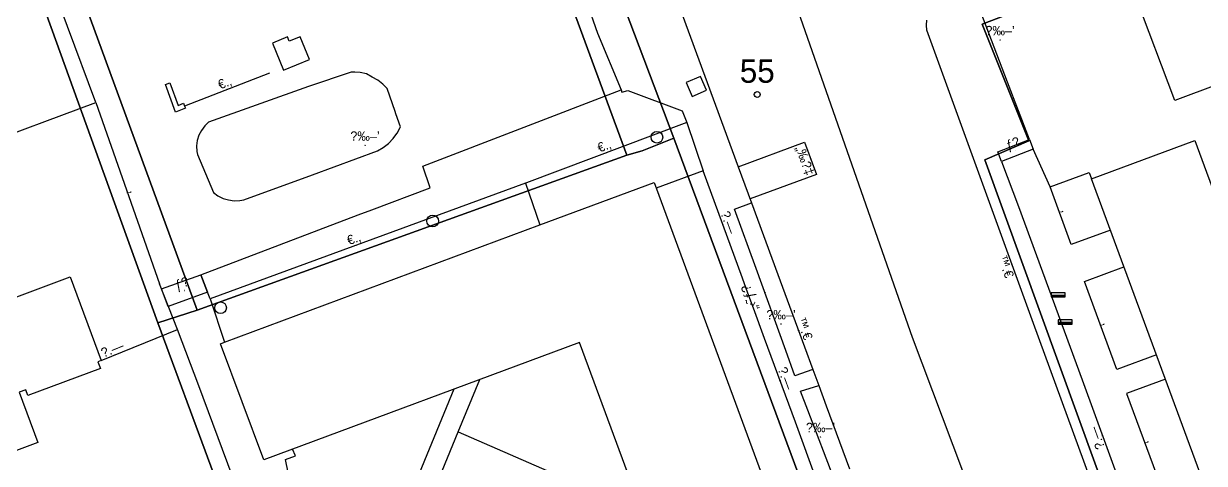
# Model space of a CAD drawing. Header units: metres. Extents: x 218299 to 220222, y 572714 to 574340.
# Drawn here: x 219743.6 to 219844.2, y 573790.6 to 573828.1 of the extents above; entities that cross this region are included whole.
import ezdxf
from ezdxf.enums import TextEntityAlignment as Align

# ---------------------------------------------------------------- set-up
doc = ezdxf.new("R2010")
doc.units = ezdxf.units.M
doc.header["$MEASUREMENT"] = 0
for name, color, linetype in [('1602', 44, 'Continuous'), ('1603', 44, 'Continuous'), ('A_POINTS', 2, 'Continuous'), ('M2200', 253, 'Continuous'), ('M2401', 7, 'Continuous'), ('M2404', 7, 'Continuous'), ('M2407', 253, 'Continuous'), ('M2408', 253, 'Continuous'), ('M2412', 253, 'Continuous'), ('M2420', 253, 'Continuous'), ('M2430', 253, 'Continuous'), ('M2601', 253, 'Continuous'), ('M2602', 253, 'Continuous'), ('M2605', 253, 'Continuous'), ('M2804', 253, 'Continuous'), ('M5202', 253, 'Continuous'), ('M5250', 253, 'Continuous'), ('M6341', 253, 'Continuous')]:
    doc.layers.add(name, color=color, linetype=linetype)
doc.styles.add('HEBTXT', font='HEBTXT')
doc.styles.add('MAVAT_HEBTXT', font='HEBTXT')

# ---------------------------------------------------------------- blocks, each defined once
blk = doc.blocks.new('1603')
at = {"layer": 'A_POINTS'}
blk.add_circle((0, 0), 0.25, dxfattribs=at)
at = {"color": 0, "style": 'HEBTXT'}
blk.add_attdef('PARCEL_NUM', text='', height=2, dxfattribs=at).set_placement((0, 1), align=Align.CENTER)
at = {"color": 0, "style": 'HEBTXT', "flags": 1}
blk.add_attdef('LOT_NUM', text='', height=2, dxfattribs=at).set_placement((0, -2.5), align=Align.CENTER)
blk = doc.blocks.new('M2804')
blk.add_circle((0, 0), 0.025)
at = {"style": 'MAVAT_HEBTXT'}
blk.add_attdef('NAME', text='', height=0.8, dxfattribs=at).set_placement((0, 1.59), align=Align.MIDDLE)
blk = doc.blocks.new('M6341')
blk.add_circle((0, 0), 1)
at = {"style": 'MAVAT_HEBTXT', "flags": 1}
for tag, p in [('MARK', (0, 2.5)), ('HEIGHT', (0, -2.6))]:
    blk.add_attdef(tag, text='', height=0.8, dxfattribs=at).set_placement(p, align=Align.MIDDLE)
at = {"style": 'MAVAT_HEBTXT'}
blk.add_attdef('NAME', text='', height=0.8, dxfattribs=at).set_placement((0, -5.17), align=Align.MIDDLE)
blk = doc.blocks.new('M5202')
blk.add_lwpolyline([(-2, -0.53), (2, -0.53), (2, 0.67), (-2, 0.67)], close=True)
for points in [[(-2, 0), (2, 0)], [(-2, -0.33), (2, -0.33)]]:
    blk.add_lwpolyline(points)
at = {"style": 'MAVAT_HEBTXT', "flags": 1}
for tag, p in [('MARK', (0, 1.92)), ('HEIGHT', (0, -1.78)), ('NAME', (0, -4.35))]:
    blk.add_attdef(tag, text='', height=0.8, dxfattribs=at).set_placement(p, align=Align.MIDDLE)
blk = doc.blocks.new('M2404')
blk.add_circle((0, 0), 0.025)
at = {"style": 'MAVAT_HEBTXT'}
blk.add_attdef('NAME', text='', height=0.8, dxfattribs=at).set_placement((0, 1.59), align=Align.MIDDLE)
blk = doc.blocks.new('M2408')
blk.add_circle((0, 0), 0.025)
at = {"style": 'MAVAT_HEBTXT'}
blk.add_attdef('NAME', text='', height=0.8, dxfattribs=at).set_placement((0, 1.59), align=Align.MIDDLE)
blk = doc.blocks.new('M2412')
blk.add_circle((0, 0), 0.025)
at = {"style": 'MAVAT_HEBTXT'}
blk.add_attdef('NAME', text='', height=0.8, dxfattribs=at).set_placement((0, 1.59), align=Align.MIDDLE)
blk = doc.blocks.new('M2430')
blk.add_circle((0, 0), 0.025)
at = {"style": 'MAVAT_HEBTXT'}
blk.add_attdef('NAME', text='', height=0.8, dxfattribs=at).set_placement((0, 1.25), align=Align.MIDDLE)
blk = doc.blocks.new('M2601')
blk.add_circle((0, 0), 0.025)
at = {"style": 'MAVAT_HEBTXT'}
blk.add_attdef('NAME', text='', height=0.8, dxfattribs=at).set_placement((0, 1.59), align=Align.MIDDLE)
blk = doc.blocks.new('M2602')
blk.add_circle((0, 0), 0.025)
at = {"style": 'MAVAT_HEBTXT'}
blk.add_attdef('NAME', text='', height=0.8, dxfattribs=at).set_placement((0, 1.59), align=Align.MIDDLE)
blk = doc.blocks.new('M2605')
blk.add_circle((0, 0), 0.025)
at = {"style": 'MAVAT_HEBTXT'}
blk.add_attdef('NAME', text='', height=0.8, dxfattribs=at).set_placement((0, 1.59), align=Align.MIDDLE)
blk = doc.blocks.new('111')
at = {"layer": 'M2200'}
for points in [[(219863.08, 573829.54, 610.45), (219841.67, 573821.53, 610.49), (219838.36, 573830.37, 610.56), (219838.36, 573830.37, 610.56), (219859.83, 573838.39, 610.41)], [(219744.95, 573834.36, 602.22), (219738.04, 573831.79, 602.29), (219738, 573831.9, 602.29), (219731.36, 573829.43, 602.29), (219731.36, 573829.43, 602.29), (219734.04, 573822.2, 602.37), (219737.22, 573823.38, 602.37), (219739.39, 573817.52, 602.29), (219749.77, 573821.37, 602.29), (219749.77, 573821.37, 602.29)], [(219850.27, 573772.28, 610.45), (219834.57, 573814.88, 610.53), (219834.57, 573814.88, 610.53), (219843.38, 573818.13, 610.53), (219859.08, 573775.52, 610.53)], [(219760.39, 573800.82, 609.66), (219760.74, 573800.95, 609.67), (219787.6, 573810.94, 609.72), (219797.32, 573814.55, 609.74), (219814.96, 573766.7, 609.71), (219816.56, 573762.36, 609.71), (219820.83, 573750.78, 609.7), (219781.08, 573736.15, 609.78), (219770.88, 573763.64, 609.78), (219780.78, 573767.38, 609.78), (219787.35, 573749.72, 609.78), (219807.19, 573757.03, 609.63), (219790.96, 573800.92, 609.7), (219764.07, 573790.92, 609.78)]]:
    blk.add_polyline3d(points, close=True, dxfattribs=at)
blk.add_polyline3d([(219740.97, 573804.04, 609.14), (219747.6, 573806.51, 609.14), (219750.24, 573799.39, 609.25), (219750.24, 573799.39, 609.25), (219749.95, 573799.28, 609.25), (219750.16, 573798.71, 604.84), (219743.98, 573796.41, 604.84), (219743.81, 573796.88, 608.93), (219743.26, 573796.68, 610.09), (219744.85, 573792.39, 606.31), (219741.66, 573791.2, 606.31)], dxfattribs=at)
at = {"layer": 'M2401'}
for points in [[(219845.06, 573750.86, 598.85), (219843.73, 573751.85, 598.85), (219842.51, 573753, 598.85), (219841.46, 573754.29, 598.85), (219840.57, 573755.69, 598.85), (219839.74, 573757.1, 598.85), (219839.27, 573757.97, 598.85), (219838.97, 573758.93, 598.85), (219838.83, 573759.92, 598.85), (219838.88, 573760.9, 598.85), (219839.09, 573761.56, 598.85), (219839.47, 573762.17, 598.85), (219840, 573762.66, 598.85), (219840.61, 573762.99, 598.85), (219843.72, 573763.98, 598.85), (219838.86, 573777.28, 598.85), (219829.64, 573802.53, 598.85), (219820.56, 573827.54, 598.85), (219820.52, 573827.96, 598.85), (219820.55, 573828.39, 598.85)], [(219797.57, 573834.69, 598.85), (219804.49, 573815.88, 598.85), (219805.62, 573812.81, 598.85), (219807.87, 573806.71, 598.85), (219810.14, 573800.54, 598.85), (219810.85, 573798.62, 598.85), (219811.34, 573797.26, 598.85), (219811.98, 573795.53, 598.85), (219813.96, 573790.16, 598.85)]]:
    blk.add_polyline3d(points, dxfattribs=at)
at = {"layer": 'M2404'}
for points in [[(219845.06, 573750.86, 598.85), (219843.73, 573751.85, 598.85), (219842.51, 573753, 598.85), (219841.46, 573754.29, 598.85), (219840.57, 573755.69, 598.85), (219839.74, 573757.1, 598.85), (219839.27, 573757.97, 598.85), (219838.97, 573758.93, 598.85), (219838.83, 573759.92, 598.85), (219838.88, 573760.9, 598.85), (219839.09, 573761.56, 598.85), (219839.47, 573762.17, 598.85), (219840, 573762.66, 598.85), (219840.61, 573762.99, 598.85), (219843.72, 573763.98, 598.85), (219838.86, 573777.28, 598.85), (219829.64, 573802.53, 598.85), (219820.56, 573827.54, 598.85), (219820.52, 573827.96, 598.85), (219820.55, 573828.39, 598.85)], [(219797.57, 573834.69, 598.85), (219804.49, 573815.88, 598.85), (219805.62, 573812.81, 598.85), (219807.87, 573806.71, 598.85), (219810.14, 573800.54, 598.85), (219810.85, 573798.62, 598.85), (219811.34, 573797.26, 598.85), (219811.98, 573795.53, 598.85), (219813.96, 573790.16, 598.85)]]:
    blk.add_polyline3d(points, dxfattribs=at)
at = {"layer": 'M2407'}
for points in [[(219764.81, 573826.43, 598.7), (219765.77, 573824.12, 598.7), (219767.97, 573825.04, 598.7), (219767.17, 573826.97, 598.7), (219766.25, 573826.59, 598.7), (219766.1, 573826.97, 598.7), (219764.81, 573826.43, 598.7)], [(219771.52, 573823.95, 598.62), (219767.88, 573822.73, 598.66), (219759.38, 573819.69, 598.77), (219759.05, 573819.37, 598.77), (219758.77, 573818.99, 598.77), (219758.56, 573818.58, 598.77), (219758.42, 573818.13, 598.77), (219758.36, 573817.67, 598.77), (219758.38, 573817.2, 598.77), (219758.43, 573816.94, 598.77), (219759.79, 573813.69, 598.69), (219760.18, 573813.41, 598.67), (219760.61, 573813.2, 598.67), (219761.07, 573813.07, 598.67), (219761.55, 573813, 598.7), (219762.03, 573813.02, 598.73), (219762.38, 573813.09, 598.77), (219768.22, 573815.22, 598.53)], [(219775.27, 573820.59, 598.52), (219774.59, 573822.55, 598.62), (219774.21, 573822.94, 598.62), (219773.78, 573823.27, 598.62), (219773.31, 573823.53, 598.62), (219772.83, 573823.82, 598.62), (219772.29, 573823.92, 598.62), (219771.84, 573823.95, 598.62), (219771.52, 573823.95, 598.62)], [(219773.29, 573812.23, 598.47), (219778.24, 573814.11, 598.32), (219777.63, 573815.95, 598.32), (219794.51, 573822.46, 598.32)], [(219775.33, 573820.4, 598.52), (219775.27, 573820.59, 598.52)], [(219775.33, 573818.62, 598.37), (219775.43, 573818.75, 598.38), (219775.69, 573819.25, 598.46), (219775.71, 573819.3, 598.47), (219775.33, 573820.4, 598.52)], [(219768.22, 573815.22, 598.53), (219773.77, 573817.25, 598.32), (219774.25, 573817.54, 598.3), (219774.7, 573817.89, 598.3), (219775.09, 573818.3, 598.33), (219775.33, 573818.62, 598.37)], [(219831.04, 573814.19, 598.24), (219829.61, 573817.38, 598.32)], [(219801.49, 573815.54, 598.09), (219797.49, 573814.07, 598.09)], [(219786.37, 573814.5, 597.92), (219787.6, 573810.94, 597.92)], [(219772.13, 573811.79, 598.5), (219773.29, 573812.23, 598.47)], [(219758.72, 573806.69, 598.92), (219772.13, 573811.79, 598.5)], [(219759.52, 573804.63, 598.29), (219760.74, 573800.95, 598.29)], [(219780.64, 573793.31, 598.17), (219782.48, 573797.76, 598.17)], [(219780.27, 573796.94, 598.17), (219777.31, 573789.76, 598.17)], [(219777.31, 573789.76, 598.17), (219776.86, 573788.7, 598.17), (219773.21, 573787.09, 598.27), (219772.94, 573787.07, 598.27), (219772.58, 573787.11, 598.27), (219769.31, 573788.41, 598.27), (219766.68, 573789.67, 598.27), (219766.16, 573789.84, 598.27), (219765.94, 573790.96, 598.27), (219766.77, 573791.26, 598.27), (219766.53, 573791.83, 598.27)]]:
    blk.add_polyline3d(points, dxfattribs=at)
at = {"layer": 'M2408'}
for points in [[(219829.28, 573818.22, 598.23), (219827.43, 573823.1, 598.23), (219824.93, 573829.67, 598.23), (219830.22, 573831.67, 598.23), (219841.09, 573835.79, 598.23), (219841.44, 573835.91, 598.23), (219852.06, 573839.66, 598.23), (219860.2, 573842.53, 598.23), (219866.01, 573844.58, 598.23), (219865.37, 573846.4, 598.23)], [(219789.68, 573835.31, 598.49), (219792.49, 573827.27, 598.49), (219794.51, 573822.46, 598.49), (219794.58, 573822.24, 598.49), (219795.08, 573822.39, 598.49), (219799.71, 573820.66, 598.49), (219800.11, 573819.66, 598.49), (219801.49, 573815.54, 598.49)], [(219810.85, 573798.62, 597.77), (219809.32, 573798.09, 597.77), (219808.53, 573800.25, 597.77), (219806.01, 573807.22, 597.77), (219804.17, 573812.29, 597.77), (219805.62, 573812.81, 597.77)], [(219816.37, 573783.63, 597.69), (219814.99, 573783.15, 597.69), (219812.7, 573789.14, 597.69), (219810.41, 573795.15, 597.69), (219809.8, 573796.76, 597.69), (219811.34, 573797.26, 597.69)]]:
    blk.add_polyline3d(points, dxfattribs=at)
at = {"layer": 'M2412'}
for points in [[(219829.61, 573817.38, 598.32), (219826.91, 573816.34, 598.32), (219826.59, 573817.18, 597.87), (219829.28, 573818.22, 597.87), (219829.61, 573817.38, 598.32)], [(219758.72, 573806.69, 598.92), (219759.29, 573805.22, 598.32), (219755.95, 573804, 598.32), (219755.36, 573805.49, 598.92)]]:
    blk.add_polyline3d(points, close=True, dxfattribs=at)
at = {"layer": 'M2420'}
blk.add_lwpolyline([(219842.41, 573847.62), (219808, 573833.69), (219819.3, 573801.38), (219834.8, 573760.19), (219843.63, 573738.51)], dxfattribs=at)
at = {"layer": 'M2430'}
blk.add_polyline3d([(219804.49, 573815.9, 597.81), (219810.13, 573817.98, 597.81), (219811.14, 573815.23, 597.81), (219805.5, 573813.15, 597.81)], dxfattribs=at)
at = {"layer": 'M2601'}
for points in [[(219749.77, 573821.37, 599.74), (219755.19, 573805.93, 599.74)], [(219836.19, 573810.49, 599.22), (219832.85, 573809.26, 599.22), (219831.04, 573814.19, 599.22), (219831.04, 573814.19, 599.22), (219831.04, 573814.19, 599.22), (219834.38, 573815.42, 599.22), (219834.57, 573814.88, 599.22)], [(219840.11, 573799.87, 599.22), (219836.73, 573798.63, 599.22), (219833.97, 573806.13, 599.22), (219837.34, 573807.38, 599.22)], [(219840.87, 573797.79, 599.22), (219837.56, 573796.57, 599.22), (219840.67, 573788.15, 599.22), (219843.98, 573789.37, 599.22)]]:
    blk.add_polyline3d(points, dxfattribs=at)
at = {"layer": 'M2602'}
for points in [[(219764.57, 573823.88, 599.97), (219757.33, 573821.07, 599.97)], [(219756.07, 573823.06, 599.29), (219756.8, 573821.12, 599.29), (219757.24, 573821.31, 599.29), (219757.33, 573821.07, 599.29), (219757.4, 573820.9, 599.29), (219756.56, 573820.56, 599.29), (219755.7, 573822.89, 599.29), (219756.07, 573823.06, 599.29)], [(219800.11, 573819.66, 598.92), (219800.11, 573819.66, 598.92), (219786.44, 573814.52, 598.92)], [(219786.44, 573814.52, 598.92), (219786.37, 573814.5, 598.92), (219759.52, 573804.63, 598.92), (219759.52, 573804.63, 598.92), (219759.29, 573805.22, 598.92), (219758.72, 573806.69, 598.92)], [(219779.27, 573789.99, 599.07), (219780.64, 573793.31, 599.07), (219780.64, 573793.31, 599.07), (219780.64, 573793.31, 599.07), (219789.96, 573789.24, 599.44), (219791.16, 573786.03, 599.42), (219795.41, 573774.55, 599.37)]]:
    blk.add_polyline3d(points, dxfattribs=at)
at = {"layer": 'M2605'}
for points in [[(219826.91, 573816.34, 598.32), (219828.35, 573812.52, 598.32), (219833.78, 573797.75, 598.17), (219840.98, 573777.93, 598.17), (219844.08, 573769.56, 597.94)], [(219804.85, 573806.4, 598.09), (219801.49, 573815.54, 598.09)], [(219805.31, 573805.13, 598.09), (219804.85, 573806.4, 598.09)], [(219750.24, 573799.39, 599.11), (219756.74, 573802.04, 599.11), (219756.74, 573802.04, 599.11), (219755.19, 573805.93, 599.32)], [(219805.78, 573803.86, 598.09), (219805.31, 573805.13, 598.09)], [(219806.73, 573801.27, 598.09), (219805.78, 573803.86, 598.09)], [(219765.92, 573777.12, 598.16), (219765.37, 573778.56, 598.16), (219761.38, 573789.6, 598.16), (219758.55, 573797.22, 598.37), (219756.74, 573802.04, 598.48)], [(219809.35, 573794.12, 598.09), (219806.73, 573801.27, 598.09)], [(219811.22, 573789.05, 598.09), (219809.35, 573794.12, 598.09)]]:
    blk.add_polyline3d(points, dxfattribs=at)
at = {"layer": 'M5250'}
blk.add_polyline3d([(219800.05, 573823.07, 598.24), (219800.56, 573821.89, 598.24), (219801.77, 573822.42, 598.24), (219801.26, 573823.59, 598.24), (219800.05, 573823.07, 598.24)], dxfattribs=at)
at = {"layer": 'M2404'}
ref = blk.add_blockref('M2404', (219827.8, 573807.59), dxfattribs=dict(at, xscale=0.5, yscale=0.5, zscale=0.5))
ref.add_attrib('NAME', '™.€', dxfattribs={"layer": '0', "height": 0.8, "rotation": 290.0625, "style": 'MAVAT_HEBTXT'}).set_placement((219827.28, 573807.4), align=Align.MIDDLE)
ref = blk.add_blockref('M2404', (219809.63, 573801.93), dxfattribs=dict(at, xscale=0.5, yscale=0.5, zscale=0.5))
ref.add_attrib('NAME', '™.€', dxfattribs={"layer": '0', "height": 0.8, "rotation": 290.2017, "style": 'MAVAT_HEBTXT'}).set_placement((219810.14, 573802.12), align=Align.MIDDLE)
at = {"layer": 'M2408'}
ref = blk.add_blockref('M2408', (219806.76, 573805.16), dxfattribs=dict(at, xscale=0.5, yscale=0.5, zscale=0.5))
ref.add_attrib('NAME', '„‹˜ƒ\x8e', dxfattribs={"layer": '0', "height": 0.8, "rotation": 109.9181, "style": 'MAVAT_HEBTXT'}).set_placement((219805.55, 573804.76), align=Align.MIDDLE)
at = {"layer": 'M2412'}
ref = blk.add_blockref('M2412', (219828.1, 573817.28), dxfattribs=dict(at, xscale=0.5, yscale=0.5, zscale=0.5))
ref.add_attrib('NAME', 'ƒ\x8e', dxfattribs={"layer": '0', "height": 0.8, "rotation": 21.1091, "style": 'MAVAT_HEBTXT'}).set_placement((219827.9, 573817.79), align=Align.MIDDLE)
ref = blk.add_blockref('M2412', (219757.33, 573805.35), dxfattribs=dict(at, xscale=0.5, yscale=0.5, zscale=0.5))
ref.add_attrib('NAME', 'ƒ\x8e', dxfattribs={"layer": '0', "height": 0.8, "rotation": 20.7068, "style": 'MAVAT_HEBTXT'}).set_placement((219757.13, 573805.87), align=Align.MIDDLE)
at = {"layer": 'M2430'}
ref = blk.add_blockref('M2430', (219810.63, 573816.6), dxfattribs=dict(at, xscale=0.5, yscale=0.5, zscale=0.5))
ref.add_attrib('NAME', '„‰\x90‡', dxfattribs={"layer": '0', "height": 0.8, "rotation": 290.211, "style": 'MAVAT_HEBTXT'}).set_placement((219810.12, 573816.41), align=Align.MIDDLE)
at = {"layer": 'M2601'}
ref = blk.add_blockref('M2601', (219752.48, 573813.65), dxfattribs=dict(at, xscale=0.5, yscale=0.5, zscale=0.5, rotation=180))
ref.add_attrib('NAME', '‚', dxfattribs={"layer": '0', "height": 0.8, "rotation": 289.3289, "style": 'MAVAT_HEBTXT'}).set_placement((219753, 573813.83), align=Align.MIDDLE)
ref = blk.add_blockref('M2601', (219831.85, 573811.99), dxfattribs=dict(at, xscale=0.5, yscale=0.5, zscale=0.5))
ref.add_attrib('NAME', '‚', dxfattribs={"layer": '0', "height": 0.8, "rotation": 290.2274, "style": 'MAVAT_HEBTXT'}).set_placement((219832.36, 573812.18), align=Align.MIDDLE)
ref = blk.add_blockref('M2601', (219835.35, 573802.38), dxfattribs=dict(at, xscale=0.5, yscale=0.5, zscale=0.5))
ref.add_attrib('NAME', '‚', dxfattribs={"layer": '0', "height": 0.8, "rotation": 290.2274, "style": 'MAVAT_HEBTXT'}).set_placement((219835.87, 573802.57), align=Align.MIDDLE)
ref = blk.add_blockref('M2601', (219839.12, 573792.36), dxfattribs=dict(at, xscale=0.5, yscale=0.5, zscale=0.5))
ref.add_attrib('NAME', '‚', dxfattribs={"layer": '0', "height": 0.8, "rotation": 290.2274, "style": 'MAVAT_HEBTXT'}).set_placement((219839.63, 573792.55), align=Align.MIDDLE)
at = {"layer": 'M2602'}
ref = blk.add_blockref('M2602', (219760.95, 573822.48), dxfattribs=dict(at, xscale=0.5, yscale=0.5, zscale=0.5))
ref.add_attrib('NAME', '€.‚', dxfattribs={"layer": '0', "height": 0.8, "rotation": 21.1845, "style": 'MAVAT_HEBTXT'}).set_placement((219760.76, 573822.99), align=Align.MIDDLE)
ref = blk.add_blockref('M2602', (219793.27, 573817.09), dxfattribs=dict(at, xscale=0.5, yscale=0.5, zscale=0.5))
ref.add_attrib('NAME', '€.‚', dxfattribs={"layer": '0', "height": 0.8, "rotation": 20.6062, "style": 'MAVAT_HEBTXT'}).set_placement((219793.08, 573817.61), align=Align.MIDDLE)
ref = blk.add_blockref('M2602', (219771.94, 573809.19), dxfattribs=dict(at, xscale=0.5, yscale=0.5, zscale=0.5))
ref.add_attrib('NAME', '€.‚', dxfattribs={"layer": '0', "height": 0.8, "rotation": 20.1799, "style": 'MAVAT_HEBTXT'}).set_placement((219771.75, 573809.71), align=Align.MIDDLE)
at = {"layer": 'M2605'}
ref = blk.add_blockref('M2605', (219803.17, 573810.97), dxfattribs=dict(at, xscale=0.5, yscale=0.5, zscale=0.5))
ref.add_attrib('NAME', '\x9a.—', dxfattribs={"layer": '0', "height": 0.8, "rotation": 290.1702, "style": 'MAVAT_HEBTXT'}).set_placement((219803.68, 573811.16), align=Align.MIDDLE)
ref = blk.add_blockref('M2605', (219751.38, 573799.86), dxfattribs=dict(at, xscale=0.5, yscale=0.5, zscale=0.5))
ref.add_attrib('NAME', '\x9a.—', dxfattribs={"layer": '0', "height": 0.8, "rotation": 22.1729, "style": 'MAVAT_HEBTXT'}).set_placement((219751.17, 573800.37), align=Align.MIDDLE)
ref = blk.add_blockref('M2605', (219808.04, 573797.69), dxfattribs=dict(at, xscale=0.5, yscale=0.5, zscale=0.5))
ref.add_attrib('NAME', '\x9a.—', dxfattribs={"layer": '0', "height": 0.8, "rotation": 290.1702, "style": 'MAVAT_HEBTXT'}).set_placement((219808.56, 573797.88), align=Align.MIDDLE)
ref = blk.add_blockref('M2605', (219835.52, 573792.96), dxfattribs=dict(at, xscale=0.5, yscale=0.5, zscale=0.5))
ref.add_attrib('NAME', '\x9a.—', dxfattribs={"layer": '0', "height": 0.8, "rotation": 109.9564, "style": 'MAVAT_HEBTXT'}).set_placement((219835.01, 573792.77), align=Align.MIDDLE)
at = {"layer": 'M2804'}
ref = blk.add_blockref('M2804', (219826.79, 573826.7, 604.76), dxfattribs=dict(at, xscale=0.5, yscale=0.5, zscale=0.5))
ref.add_attrib('NAME', '\x8d‰–’', dxfattribs={"layer": '0', "height": 0.8, "style": 'MAVAT_HEBTXT'}).set_placement((219826.79, 573827.5, 604.76), align=Align.MIDDLE)
ref = blk.add_blockref('M2804', (219772.7, 573817.71, 609.56), dxfattribs=dict(at, xscale=0.5, yscale=0.5, zscale=0.5))
ref.add_attrib('NAME', '\x8d‰–’', dxfattribs={"layer": '0', "height": 0.8, "style": 'MAVAT_HEBTXT'}).set_placement((219772.7, 573818.51, 609.56), align=Align.MIDDLE)
ref = blk.add_blockref('M2804', (219808.13, 573802.5, 605.96), dxfattribs=dict(at, xscale=0.5, yscale=0.5, zscale=0.5))
ref.add_attrib('NAME', '\x8d‰–’', dxfattribs={"layer": '0', "height": 0.8, "style": 'MAVAT_HEBTXT'}).set_placement((219808.13, 573803.29, 605.96), align=Align.MIDDLE)
ref = blk.add_blockref('M2804', (219811.5, 573792.88, 605.36), dxfattribs=dict(at, xscale=0.5, yscale=0.5, zscale=0.5))
ref.add_attrib('NAME', '\x8d‰–’', dxfattribs={"layer": '0', "height": 0.8, "style": 'MAVAT_HEBTXT'}).set_placement((219811.5, 573793.68, 605.36), align=Align.MIDDLE)
at = {"layer": 'M5202', "xscale": 0.3, "yscale": 0.3, "zscale": 0.3}
for p in [(219831.73, 573804.96, 598.25), (219832.34, 573802.64, 598.28)]:
    blk.add_blockref('M5202', p, dxfattribs=at)
at = {"layer": 'M6341', "xscale": 0.5, "yscale": 0.5, "zscale": 0.5}
for p in [(219797.56, 573818.41, 598.08), (219778.46, 573811.27, 597.92), (219760.4, 573803.88, 598.33)]:
    blk.add_blockref('M6341', p, dxfattribs=at)

msp = doc.modelspace()

# ---------------------------------------------------------------- linework, layer by layer
at = {"layer": '1602'}
msp.add_lwpolyline([(219738.5926, 573848.2735), (219744.6559, 573850.6598), (219745.7052, 573848.4641), (219752.4115, 573850.5798), (219753.9704, 573853.8494), (219775.293, 573861.9023), (219770.7485, 573874.2651), (219766.8845, 573875.9718), (219776.2512, 573879.2557), (219779.5967, 573870.234), (219784.7856, 573855.566), (219786.9379, 573856.245), (219793.019, 573840.1321), (219791.0253, 573839.4506), (219798.9917, 573818.3371), (219796.2931, 573817.246), (219794.9989, 573816.8933), (219781.197, 573854.355), (219744.5849, 573841.4642), (219758.4176, 573803.6679), (219755.0527, 573802.6059), (219741.4007, 573840.3715)], dxfattribs=at)
for points in [[(219850.9872, 573755.0794), (219842.5227, 573752.0407), (219832.5044, 573748.4105), (219812.4989, 573741.3322), (219813.7231, 573743.376), (219819.955, 573745.8156), (219822.1704, 573750.2244), (219818.1301, 573760.4476), (219820.2052, 573761.1286), (219798.9917, 573818.3371), (219791.0253, 573839.4506), (219793.019, 573840.1321), (219823.9051, 573851.5078), (219823.218, 573853.1855), (219842.8661, 573860.4891), (219850.3628, 573840.4807), (219851.3534, 573838.0071), (219825.2574, 573828.0395), (219829.2334, 573818.09), (219825.4761, 573816.4837), (219846.0624, 573759.7614), (219848.9722, 573760.7595)], [(219758.4176, 573803.6679), (219744.5849, 573841.4642), (219781.197, 573854.355), (219794.9989, 573816.8933)], [(219863.2316, 573773.93), (219846.4361, 573768.0536), (219848.9722, 573760.7595), (219846.0624, 573759.7614), (219825.4761, 573816.4837), (219829.2334, 573818.09), (219825.2574, 573828.0395), (219851.3534, 573838.0071), (219865.4455, 573843.1432), (219871.0217, 573828.336), (219857.3044, 573823.6405), (219864.1512, 573805.8505), (219858.8651, 573790.2345), (219863.9093, 573776.5381)], [(219750.2557, 573755.5843), (219742.5908, 573752.8947), (219664.4031, 573724.1499), (219650.6411, 573761.2744), (219637.0462, 573797.4705), (219656.1187, 573804.9947), (219658.174, 573809.4721), (219741.4007, 573840.3715), (219755.0527, 573802.6059), (219768.6046, 573765.969), (219763.4102, 573763.8651), (219749.0326, 573758.461)], [(219770.5437, 573743.7513), (219763.4102, 573763.8651), (219768.6046, 573765.969), (219755.0527, 573802.6059), (219758.4176, 573803.6679), (219794.9989, 573816.8933), (219796.2931, 573817.246), (219798.9917, 573818.3371), (219820.2052, 573761.1286), (219818.1301, 573760.4476), (219822.1704, 573750.2244), (219819.955, 573745.8156), (219813.7231, 573743.376), (219812.4989, 573741.3322), (219788.8344, 573732.2906), (219788.0355, 573734.3076), (219779.9728, 573731.2817), (219777.9202, 573732.2283), (219774.3273, 573742.1033)]]:
    msp.add_lwpolyline(points, close=True, dxfattribs=at)

# ---------------------------------------------------------------- block references
msp.add_blockref('111', (0, 0))
at = {"layer": '1603'}
msp.add_blockref('1603', (219806.1073, 573822.0504), dxfattribs=at).add_auto_attribs({'PARCEL_NUM': '55'})

doc.saveas('drawing.dxf')
